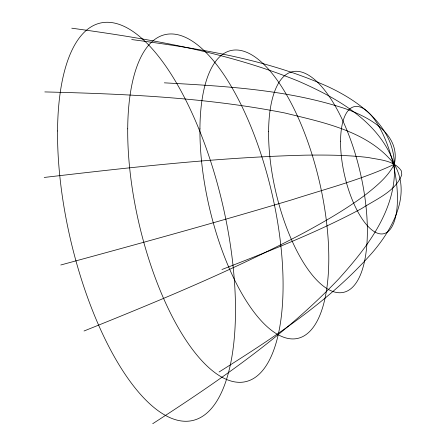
<?xml version="1.0" encoding="UTF-8"?>
<svg xmlns="http://www.w3.org/2000/svg" width="446" height="446" viewBox="0 0 446 446"><rect width="100%" height="100%" fill="white"/><g stroke="black" fill="none" stroke-linecap="round" stroke-linejoin="round"><path stroke-width="0.67" d="M152.727 423.7C218.741 381.029 284.297 336 338.793 278.873C367.147 247.379 397.174 209.174 394.314 164.306C393.851 126.413 359.443 101.337 328.278 86.792C266.407 58.85 198.476 48.469 131.704 39.549M219.086 371.992C273.66 337.555 328.964 301.814 371.97 253.016C392.218 229.623 411.948 194.607 394.314 164.306C379.752 121.725 337.159 98.087 298.313 81.116C226.122 51.719 148.607 38.73 71.767 28.193M84.032 330.999C158.692 300.989 233.252 270.192 304.44 232.522C325.541 221.049 346.414 209.001 365.692 194.629C376.58 185.993 387.803 176.872 394.314 164.306C401.171 133.861 368.329 116.69 344.602 108.439C286.555 89.473 224.89 86.189 164.351 82.833M221.935 269.518C269.261 251.098 316.76 232.589 361.6 208.589C375.554 199.462 395.557 191.596 401.768 174.81L401.322 170.84C394.292 160.337 379.702 159.897 368.446 157.55C347.54 155.002 326.433 154.907 305.404 155.158C217.994 157.36 131.012 167.35 44.232 177.447M60.79 264.991C138.338 243.89 215.847 222.615 292.821 199.518C326.868 188.563 361.845 179.548 394.314 164.306C368.48 131.107 323.428 122.511 284.832 112.983C205.851 97.395 125.103 93.922 44.817 91.921M127.707 128.838A178.144 68.154 76.9 0 0 243.053 382.122A178.144 68.154 76.9 0 0 245.222 113.429A178.144 68.154 76.9 0 0 127.707 128.838M199.931 128.688A147.749 56.525 76.9 0 0 295.598 338.759A147.749 56.525 76.9 0 0 297.398 115.91A147.749 56.525 76.9 0 0 199.931 128.688M268.592 131.609A113.245 43.323 76.9 0 0 341.92 292.626A113.245 43.323 76.9 0 0 343.297 121.814A113.245 43.323 76.9 0 0 268.592 131.609M340.56 141.153A65.222 24.954 76.9 0 0 382.791 233.882A65.222 24.954 76.9 0 0 383.588 135.512A65.222 24.954 76.9 0 0 340.56 141.153M57.545 130.973A204.017 78.05 76.9 0 0 189.65 421.041A204.017 78.05 76.9 0 0 192.137 113.329A204.017 78.05 76.9 0 0 57.545 130.973"/></g></svg>
